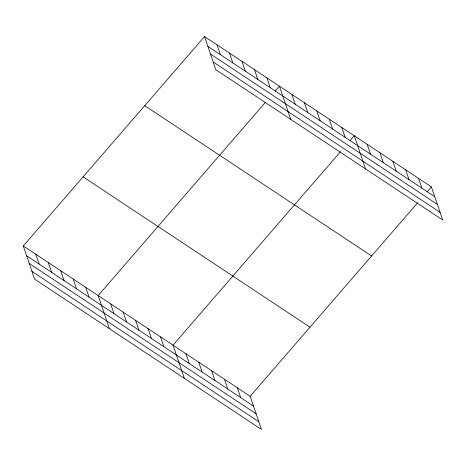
<?xml version="1.0" encoding="UTF-8"?>
<svg xmlns="http://www.w3.org/2000/svg" width="466" height="466" viewBox="0 0 466 466"><rect width="100%" height="100%" fill="white"/><g stroke="black" fill="none" stroke-linecap="round" stroke-linejoin="round"><path stroke-width="0.7" d="M23.3 245.961L250.166 396.286L261.449 429.436L34.583 279.111L23.3 245.961L204.551 36.564L431.417 186.889L442.7 220.039L215.834 69.714L204.551 36.564M265.649 102.071L98.163 295.566L109.452 328.716M275.144 91.103L279.414 86.169L290.702 119.319M340.512 151.683L173.032 345.178L184.315 378.328M350.007 140.715L354.282 135.775L365.565 168.931M250.166 396.286L417.647 202.792M427.141 191.823L431.417 186.889M207.883 46.361L434.749 196.687M210.51 54.068L437.376 204.393M213.212 62.007L440.079 212.333M144.74 105.666L371.6 255.991M83.111 176.859L309.977 327.184M26.638 255.758L253.498 406.084M29.259 263.465L256.125 413.791M31.962 271.404L258.828 421.73M418.561 178.373L421.893 188.171M405.705 169.851L409.037 179.649M392.85 161.335L396.182 171.133M379.994 152.813L383.326 162.611M367.138 144.297L370.47 154.095M341.805 127.509L345.137 137.307M329.322 119.244L332.66 129.041M316.845 110.972L320.183 120.77M304.368 102.706L307.706 112.504M291.891 94.441L295.228 104.238M266.936 77.904L270.274 87.701M254.459 69.632L257.797 79.43M241.982 61.366L245.32 71.164M229.505 53.101L232.837 62.898M217.028 44.829L220.36 54.627M237.31 387.77L240.642 397.568M224.455 379.248L227.787 389.046M211.599 370.732L214.931 380.53M198.743 362.21L202.075 372.008M185.887 353.694L189.225 363.492M160.554 336.906L163.886 346.704M148.077 328.641L151.409 338.438M135.6 320.369L138.932 330.167M123.123 312.103L126.455 321.901M110.646 303.838L113.978 313.635M85.686 287.301L89.023 297.098M73.209 279.029L76.546 288.827M60.731 270.763L64.069 280.561M48.254 262.498L51.592 272.295M35.777 254.226L39.115 264.024"/></g></svg>
